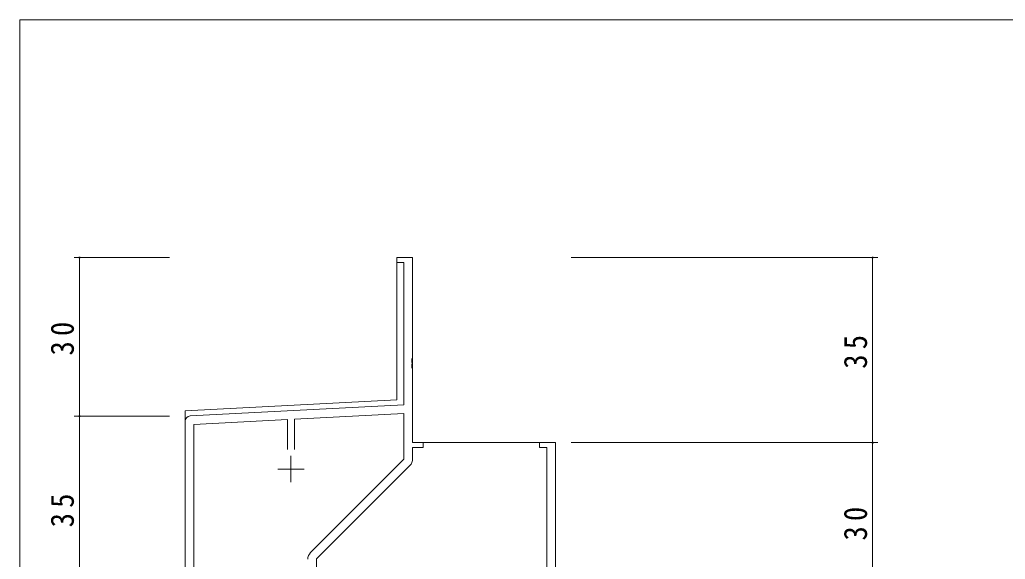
# Model space of a CAD drawing. Units: millimetres on the paper. Extents: x -397 to 397, y -282 to 282.
# Drawn here: x -393.9 to -207.5, y 177.2 to 279.3 of the extents above; entities that cross this region are included whole.
import ezdxf

# ---------------------------------------------------------------- set-up
doc = ezdxf.new("R2010")
doc.units = ezdxf.units.MM
for name, color, linetype, lineweight in [('0-1_YKK_ZWAK', 7, 'Continuous', 18), ('0-3_YKK_11', 7, 'Continuous', 18), ('0-4_YKK_12', 2, 'Continuous', 18), ('0-6_YKK_D', 6, 'Continuous', 18)]:
    doc.layers.add(name, color=color, linetype=linetype, lineweight=lineweight)
doc.styles.add('ＭＳ ゴシック', font='')
doc.styles.get('ＭＳ ゴシック').set_extended_font_data('MS Gothic')

msp = doc.modelspace()

# ---------------------------------------------------------------- linework, layer by layer
at = {"layer": '0-1_YKK_ZWAK'}
for p in [(-393.908, -245.7), (376.092, 279.3)]:
    msp.add_line(p, (-393.908, 279.3), dxfattribs=at)
at = {"layer": '0-3_YKK_11'}
for p, q in [((-322.605, 234.3), (-322.605, 233.4)), ((-319.605, 234.3), (-322.605, 234.3)), ((-322.605, 233.4), (-321.235, 233.4)), ((-321.235, 233.4), (-321.235, 206.468)), ((-319.605, 215.258), (-319.605, 234.3)), ((-319.725, 215.075), (-319.605, 215.258)), ((-319.725, 214.525), (-319.725, 215.075)), ((-319.605, 214.342), (-319.725, 214.525)), ((-319.605, 214.258), (-319.605, 214.342)), ((-319.725, 214.075), (-319.605, 214.258)), ((-319.725, 213.525), (-319.725, 214.075)), ((-319.605, 213.342), (-319.725, 213.525)), ((-319.605, 199.3), (-319.605, 213.342)), ((-321.235, 206.468), (-361.657, 204.35)), ((-362.605, 203.351), (-362.605, 169.3)), ((-343.255, 203.682), (-360.975, 202.753)), ((-343.255, 198), (-343.255, 203.682)), ((-343.255, 198), (-343.255, 203.682)), ((-321.235, 204.836), (-341.955, 203.75)), ((-341.955, 203.75), (-341.955, 198)), ((-321.235, 196.175), (-321.235, 204.836)), ((-360.975, 202.753), (-360.975, 174.23)), ((-317.605, 199.3), (-319.605, 199.3)), ((-319.605, 198.4), (-317.605, 198.4)), ((-319.605, 196.246), (-319.605, 198.4)), ((-317.605, 198.4), (-317.605, 199.3)), ((-295.605, 199.3), (-295.605, 198.4)), ((-292.605, 199.3), (-295.605, 199.3)), ((-295.605, 198.4), (-294.235, 198.4)), ((-294.235, 198.4), (-294.235, 170.93)), ((-292.605, 169.3), (-292.605, 199.3)), ((-342.605, 196.8), (-342.605, 191.8)), ((-338.908, 178.502), (-321.235, 196.175)), ((-345.105, 194.3), (-340.105, 194.3)), ((-337.805, 177.3), (-320.132, 194.973)), ((-337.805, 171.8), (-337.805, 177.3))]:
    msp.add_line(p, q, dxfattribs=at)
for centre, radius, start, end in [((-361.605, 203.351), 1, 93.00003, 180), ((-321.405, 196.246), 1.8, 314.99999, 359.99998), ((-337.635, 177.23), 1.8, 134.99999, 179.99998)]:
    msp.add_arc(centre, radius, start, end, dxfattribs=at)
at = {"layer": '0-4_YKK_12'}
for p, q in [((-322.605, 207.396), (-322.605, 234.3)), ((-322.605, 234.3), (-319.605, 234.3)), ((-319.605, 199.3), (-319.605, 234.3)), ((-322.605, 207.396), (-362.605, 205.3)), ((-362.605, 205.3), (-362.605, 167.763)), ((-319.305, 199.3), (-292.605, 199.3)), ((-292.605, 199.3), (-292.605, 9.3))]:
    msp.add_line(p, q, dxfattribs=at)
at = {"layer": '0-6_YKK_D'}
for p, q in [((-365.605, 234.3), (-383.605, 234.3)), ((-382.605, 204.3), (-382.605, 234.3)), ((-289.605, 234.3), (-231.605, 234.3)), ((-232.605, 199.3), (-232.605, 234.3)), ((-365.605, 204.3), (-383.605, 204.3)), ((-365.605, 204.3), (-383.605, 204.3)), ((-382.605, 169.3), (-382.605, 204.3)), ((-289.605, 199.3), (-231.605, 199.3)), ((-289.605, 199.3), (-231.605, 199.3)), ((-232.605, 199.3), (-232.605, 169.3))]:
    msp.add_line(p, q, dxfattribs=at)
for centre, start, end in [((-382.605, 234.3), 90, 270), ((-382.605, 234.3), 270, 90), ((-232.605, 234.3), 90, 270), ((-232.605, 234.3), 270, 90), ((-382.605, 204.3), 90, 270), ((-382.605, 204.3), 90, 270), ((-382.605, 204.3), 270, 90), ((-382.605, 204.3), 270, 90), ((-232.605, 199.3), 90, 270), ((-232.605, 199.3), 90, 270), ((-232.605, 199.3), 270, 90), ((-232.605, 199.3), 270, 90)]:
    msp.add_arc(centre, 0.106, start, end, dxfattribs=at)

# ---------------------------------------------------------------- texts
at = {"layer": '0-6_YKK_D', "color": 7, "char_height": 4.399, "attachment_point": 7, "rotation": 90, "style": 'ＭＳ ゴシック'}
for s, insert in [('\\T1.37;\\W0.9;30', (-383.605, 215.78)), ('\\T1.37;\\W0.9;35', (-233.605, 213.28)), ('\\T1.37;\\W0.9;35', (-383.605, 183.28)), ('\\T1.37;\\W0.9;30', (-233.605, 180.78))]:
    msp.add_mtext(s, dxfattribs=dict(at, insert=insert))

doc.saveas('drawing.dxf')
